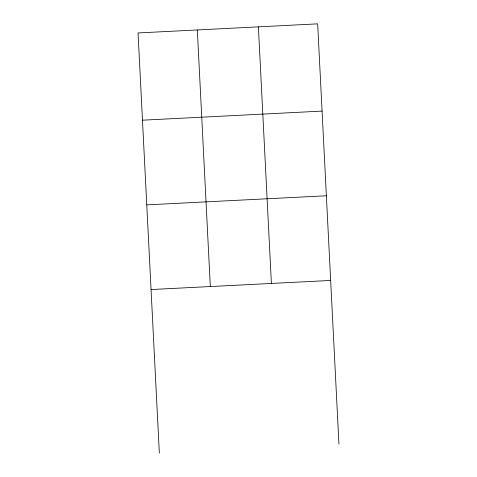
<?xml version="1.0" encoding="UTF-8"?>
<svg xmlns="http://www.w3.org/2000/svg" width="477" height="477" viewBox="0 0 477 477"><rect width="100%" height="100%" fill="white"/><g stroke="black" fill="none" stroke-linecap="round" stroke-linejoin="round"><path stroke-width="0.72" d="M142.474 120.192L322.082 111.093M146.761 204.871L326.369 195.773M151.054 289.545L330.656 280.446M338.944 444.051L317.658 23.85L138.056 32.949L159.342 453.15M258.391 26.855L271.389 283.451M197.323 29.944L210.321 286.546"/></g></svg>
